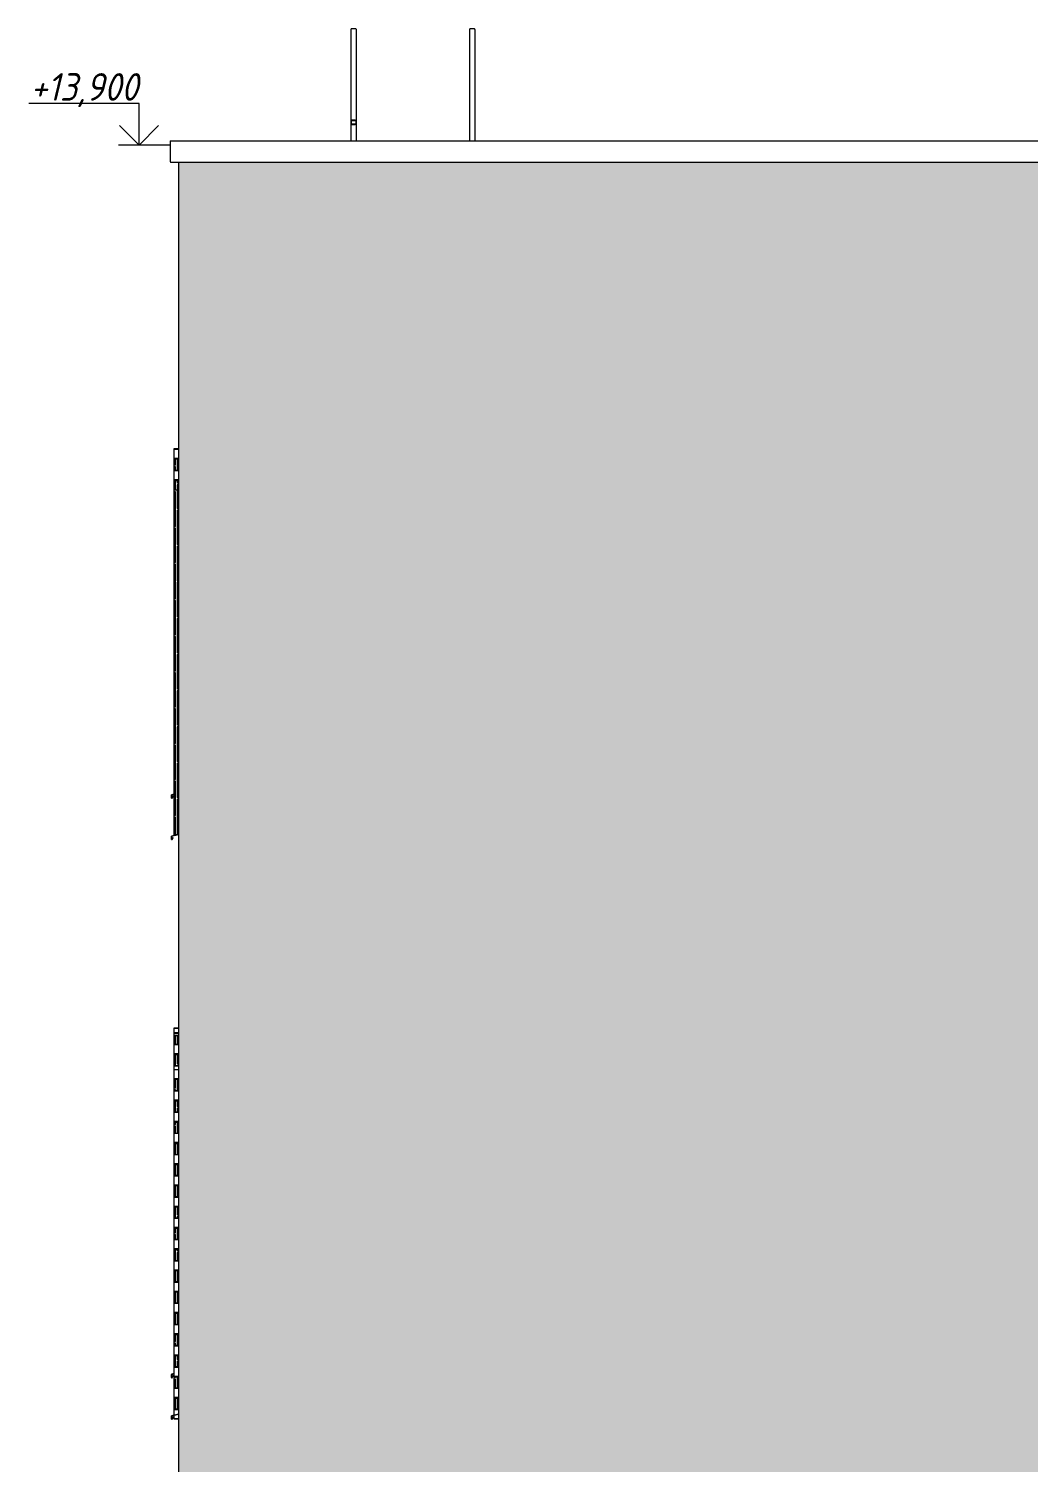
# Model space of a CAD drawing. Header units: millimetres. Extents: x -2128 to 116635, y -18248 to 18481.
# Drawn here: x -1435 to 5810, y 4353 to 14743 of the extents above; entities that cross this region are included whole.
import ezdxf

# ---------------------------------------------------------------- set-up
doc = ezdxf.new("R2010")
doc.units = ezdxf.units.MM
for name, color, linetype, lineweight in [('A-DETL-1', 7, 'Continuous', 5), ('A-GENM', 7, 'Continuous', 9), ('A-GLAZ', 7, 'Continuous', 9), ('A-GLAZ-1', 7, 'Continuous', 5), ('A-WALL', 7, 'Continuous', 5), ('A-WALL-PATT', 7, 'Continuous', 5), ('G-ANNO-DIMS', 7, 'Continuous', 9), ('G-ANNO-DIMS-1', 7, 'Continuous', 20), ('I-WALL', 7, 'Continuous', 5)]:
    doc.layers.add(name, color=color, linetype=linetype, lineweight=lineweight)
doc.styles.add('ISOCPEUR_I_1', font='isocpeui.ttf', dxfattribs={"width": 0.9, "height": 200})
pattern_1 = [(180, (-1188.5, 8458.23), (-2e-14, -154), [125, -137]), (90, (-1188.5, 8393.23), (-262, 2e-14), [65, -89]), (180, (-1188.5, 8393.23), (-2e-14, -154), [125, -137]), (90, (-1176.5, 8393.23), (-262, 2e-14), [65, -89]), (180, (-1051.5, 8393.23), (-2e-14, -154), [125, -137]), (180, (-1051.5, 8458.23), (-2e-14, -154), [125, -137]), (90, (-1307.5, 8470.23), (-262, 2e-14), [65, -89]), (90, (-1057.5, 8470.23), (-262, 2e-14), [65, -89]), (0, (-1307.5, 8470.23), (0, -154), [250, -12]), (0, (-1307.5, 8535.23), (0, -154), [250, -12])]
pattern_2 = [(180, (-1191, 4223.23), (-2e-14, -154), [125, -137]), (90, (-1191, 4158.23), (-262, 2e-14), [65, -89]), (180, (-1191, 4158.23), (-2e-14, -154), [125, -137]), (90, (-1179, 4158.23), (-262, 2e-14), [65, -89]), (180, (-1054, 4158.23), (-2e-14, -154), [125, -137]), (180, (-1054, 4223.23), (-2e-14, -154), [125, -137]), (90, (-1310, 4235.23), (-262, 2e-14), [65, -89]), (90, (-1060, 4235.23), (-262, 2e-14), [65, -89]), (0, (-1310, 4235.23), (0, -154), [250, -12]), (0, (-1310, 4300.23), (0, -154), [250, -12])]
pattern_3 = [(180, (-1380.72, 4271.04), (-2e-14, -154), [125, -137]), (90, (-1380.72, 4206.04), (-262, 2e-14), [65, -89]), (180, (-1380.72, 4206.04), (-2e-14, -154), [125, -137]), (90, (-1368.72, 4206.04), (-262, 2e-14), [65, -89]), (180, (-1243.72, 4206.04), (-2e-14, -154), [125, -137]), (180, (-1243.72, 4271.04), (-2e-14, -154), [125, -137]), (90, (-1499.72, 4283.04), (-262, 2e-14), [65, -89]), (90, (-1249.72, 4283.04), (-262, 2e-14), [65, -89]), (0, (-1499.72, 4283.04), (0, -154), [250, -12]), (0, (-1499.72, 4348.04), (0, -154), [250, -12])]

# ---------------------------------------------------------------- blocks, each defined once
blk = doc.blocks.new('парапет4 - парапет-20644611-АР2_Фасад А-___')
at = {"layer": 'A-GENM'}
for p, q in [((-410, 13930), (21710, 13930)), ((-410, 13930), (-410, 13783)), ((-403, 13776), (21703, 13776))]:
    blk.add_line(p, q, dxfattribs=at)
blk.add_open_spline([(-410, 13783), (-410, 13782), (-410, 13781), (-409, 13780), (-409, 13779), (-408, 13778), (-408, 13778), (-407, 13777), (-406, 13777), (-406, 13776), (-405, 13776), (-404, 13776), (-403, 13776), (-402, 13776), (-402, 13776)], degree=3, knots=[0, 0, 0, 0, 0.1111111, 0.2222222, 0.2777778, 0.3333333, 0.3888889, 0.4444444, 0.5, 0.5555556, 0.6111111, 0.6666667, 0.7222222, 0.7777778, 0.7777778, 0.7777778, 0.7777778], dxfattribs=at)
blk.add_open_spline([(-404, 13776), (-404, 13776), (-403, 13776), (-402, 13776), (-402, 13776)], degree=3, dxfattribs=at)
blk = doc.blocks.new('ОП_Труба - ОП_Труба 40x40x4_Угловая-30591808-АР2_Фасад А-___')
at = {"layer": 'A-GENM'}
for p, q in [((900, 14055), (900, 13930)), ((940, 13930), (940, 14055))]:
    blk.add_line(p, q, dxfattribs=at)
blk = doc.blocks.new('ОП_Поручень_Наклонный - ОП_Поручень_Наклонный-30591813-АР2_Фасад А-___')
at = {"layer": 'A-GENM'}
for p, q in [((900, 14735), (900, 14074)), ((932, 14743), (908, 14743)), ((940, 14074), (940, 14735)), ((900, 14074), (900, 14055)), ((904, 14055), (904, 14074)), ((932, 14080), (908, 14080)), ((908, 14077), (932, 14077)), ((932, 14052), (908, 14052)), ((908, 14049), (932, 14049)), ((936, 14074), (936, 14055)), ((940, 14055), (940, 14074))]:
    blk.add_line(p, q, dxfattribs=at)
at = {"layer": 'A-GENM', "flags": 128}
for points in [[(908, 14743), (906, 14743), (905, 14743), (903, 14742), (902, 14740), (901, 14739), (900, 14737), (900, 14735)], [(940, 14735), (940, 14737), (939, 14739), (938, 14740), (937, 14742), (935, 14743), (934, 14743), (932, 14743)]]:
    blk.add_lwpolyline(points, dxfattribs=at)
at = {"layer": 'A-GENM'}
for centre, major_axis, start_param, end_param in [((908, 14074), (8, 0), 1.570796, 3.141593), ((908, 14055), (8, 0), 3.141593, 4.712389), ((908, 14074), (4, 0), 1.570796, 3.141593), ((908, 14055), (4, 0), 3.141593, 4.712389), ((932, 14074), (8, 0), 0, 1.570796), ((932, 14074), (4, 0), 0, 1.570796), ((932, 14055), (8, 0), 4.712389, 6.283185), ((932, 14055), (4, 0), 4.712389, 6.283185)]:
    blk.add_ellipse(centre, major_axis=major_axis, ratio=0.788418, start_param=start_param, end_param=end_param, dxfattribs=at)
blk = doc.blocks.new('WNW_Отлив - Отлив_металлический-V22-АР2_Фасад А-___')
at = {"layer": 'A-GLAZ-1'}
for p, q in [((-380, 9196), (-400, 9191)), ((-400, 9191), (-400, 9166)), ((-400, 9166), (-394, 9166)), ((-399, 9190), (-380, 9195)), ((-399, 9167), (-399, 9190)), ((-395, 9167), (-399, 9167)), ((-390, 9180), (-395, 9167)), ((-394, 9166), (-389, 9180)), ((-389, 9180), (-390, 9180))]:
    blk.add_line(p, q, dxfattribs=at)
blk = doc.blocks.new('WNW_Отлив - Отлив_металлический-33828280-АР2_Фасад А-___')
at = {"layer": 'A-GLAZ-1'}
for p, q in [((-350, 8903), (-400, 8891)), ((-400, 8891), (-400, 8866)), ((-400, 8866), (-394, 8866)), ((-399, 8890), (-350, 8902)), ((-399, 8867), (-399, 8890)), ((-395, 8867), (-399, 8867)), ((-390, 8880), (-395, 8867)), ((-394, 8866), (-389, 8880)), ((-389, 8880), (-390, 8880))]:
    blk.add_line(p, q, dxfattribs=at)
blk = doc.blocks.new('WNW_Отлив - Отлив_металлический-V23-АР2_Фасад А-___')
at = {"layer": 'A-GLAZ-1'}
for p, q in [((-350, 4703), (-400, 4691)), ((-400, 4691), (-400, 4666)), ((-399, 4690), (-350, 4702)), ((-399, 4667), (-399, 4690)), ((-390, 4680), (-395, 4667)), ((-394, 4666), (-389, 4680)), ((-389, 4680), (-390, 4680)), ((-400, 4666), (-394, 4666)), ((-395, 4667), (-399, 4667))]:
    blk.add_line(p, q, dxfattribs=at)
blk = doc.blocks.new('Высотные отметки - Стрелка_Верх-17668718-АР2_Фасад А-___')
at = {"layer": 'G-ANNO-DIMS'}
for p, q in [((-1328, 300), (-2128, 300)), ((-1328, 0), (-1328, 300)), ((-1177, 0), (-1477, 0))]:
    blk.add_line(p, q, dxfattribs=at)
at = {"layer": 'G-ANNO-DIMS-1'}
for q in [(-1470, 141), (-1187, 141)]:
    blk.add_line((-1328, 0), q, dxfattribs=at)

msp = doc.modelspace()

# ---------------------------------------------------------------- hatches: boundary and pattern name
at = {"layer": 'A-WALL-PATT'}
h = msp.add_hatch(dxfattribs=at)
h.set_pattern_fill('FP_6', color=256, style=0, pattern_type=2)
h.set_pattern_definition([(180, (21650, 8471), (-2e-14, -154), [125, -137]), (90, (21650, 8406), (-262, 2e-14), [65, -89]), (180, (21650, 8406), (-2e-14, -154), [125, -137]), (90, (21662, 8406), (-262, 2e-14), [65, -89]), (180, (21787, 8406), (-2e-14, -154), [125, -137]), (180, (21787, 8471), (-2e-14, -154), [125, -137]), (90, (21531, 8483), (-262, 2e-14), [65, -89]), (90, (21781, 8483), (-262, 2e-14), [65, -89]), (0, (21531, 8483), (0, -154), [250, -12]), (0, (21531, 8548), (0, -154), [250, -12])])
h.paths.add_polyline_path([(-350, 8400), (21400, 8400), (21400, 13776), (-350, 13774.9), (-350, 8562.8)], flags=0)
h.paths.add_polyline_path([(8010, 8866), (7720, 8867), (7720, 11400), (13120, 11400), (13120, 8866), (10820, 8867), (10820, 8900), (8620, 8900), (8620, 8866), (8485.8, 8866)], flags=0)
h = msp.add_hatch(dxfattribs=at)
h.set_pattern_fill('FP_21', color=256, style=0, pattern_type=2)
h.set_pattern_definition(pattern_1)
h.paths.add_polyline_path([(-380, 11623), (-350, 11623), (-350, 11700), (-380, 11700)], flags=0)
h = msp.add_hatch(dxfattribs=at)
h.set_pattern_fill('FP_20', color=256, style=0, pattern_type=2)
h.set_pattern_definition([(270, (1488.88, 11175.68), (154, 9e-15), [125, -137]), (180, (1553.88, 11175.68), (-3e-14, -262), [65, -89]), (270, (1553.88, 11175.68), (154, 9e-15), [125, -137]), (180, (1553.88, 11187.68), (-3e-14, -262), [65, -89]), (270, (1553.88, 11312.68), (154, 9e-15), [125, -137]), (270, (1488.88, 11312.68), (154, 9e-15), [125, -137]), (180, (1476.88, 11056.68), (-3e-14, -262), [65, -89]), (180, (1476.88, 11306.68), (-3e-14, -262), [65, -89]), (90, (1476.88, 11056.68), (154, -9e-15), [250, -12]), (90, (1411.88, 11056.68), (154, -9e-15), [250, -12])])
h.paths.add_polyline_path([(-380, 11401), (-350, 11401), (-350, 11466.1), (-380, 11466.1)], flags=0)
h.paths.add_polyline_path([(-380, 11543.1), (-350, 11543.1), (-350, 11623), (-380, 11623)], flags=0)
h = msp.add_hatch(dxfattribs=at)
h.set_pattern_fill('FP_21', color=256, style=0, pattern_type=2)
h.set_pattern_definition(pattern_1)
h.paths.add_polyline_path([(-380, 11466.1), (-350, 11466.1), (-350, 11543.1), (-380, 11543.1)], flags=0)
h = msp.add_hatch(dxfattribs=at)
h.set_pattern_fill('FP_27', color=256, style=0, pattern_type=2)
h.set_pattern_definition([(270, (1488.88, 10730.68), (154, 9e-15), [125, -137]), (180, (1553.88, 10730.68), (-3e-14, -262), [65, -89]), (270, (1553.88, 10730.68), (154, 9e-15), [125, -137]), (180, (1553.88, 10742.68), (-3e-14, -262), [65, -89]), (270, (1553.88, 10867.68), (154, 9e-15), [125, -137]), (270, (1488.88, 10867.68), (154, 9e-15), [125, -137]), (180, (1476.88, 10611.68), (-3e-14, -262), [65, -89]), (180, (1476.88, 10861.68), (-3e-14, -262), [65, -89]), (90, (1476.88, 10611.68), (154, -9e-15), [250, -12]), (90, (1411.88, 10611.68), (154, -9e-15), [250, -12])])
h.paths.add_polyline_path([(-350, 8900), (-350, 8901.5), (-356.6, 8900)], flags=0)
h.paths.add_polyline_path([(-380, 8900), (-361, 8900), (-350, 8902.5), (-350, 11401), (-380, 11401), (-380, 8960)], flags=0)
h = msp.add_hatch(dxfattribs=at)
h.set_pattern_fill('FP_3', color=256, style=0, pattern_type=2)
h.set_pattern_definition([(180, (21650, 4228.5), (-2e-14, -154), [125, -137]), (90, (21650, 4163.5), (-262, 2e-14), [65, -89]), (180, (21650, 4163.5), (-2e-14, -154), [125, -137]), (90, (21662, 4163.5), (-262, 2e-14), [65, -89]), (180, (21787, 4163.5), (-2e-14, -154), [125, -137]), (180, (21787, 4228.5), (-2e-14, -154), [125, -137]), (90, (21531, 4240.5), (-262, 2e-14), [65, -89]), (90, (21781, 4240.5), (-262, 2e-14), [65, -89]), (0, (21531, 4240.5), (0, -154), [250, -12]), (0, (21531, 4305.5), (0, -154), [250, -12])])
h.paths.add_polyline_path([(-350, 4200), (21400, 4200), (21400, 8400), (-350, 8400), (-350, 4584.5)], flags=0)
h.paths.add_polyline_path([(12220, 4666), (12220, 4700), (10020, 4700), (10020, 4666), (7720, 4667), (7720, 7200), (13120, 7200), (13120, 4666), (12844.2, 4666)], flags=0)
h = msp.add_hatch(dxfattribs=at)
h.set_pattern_fill('FP_18', color=256, style=0, pattern_type=2)
h.set_pattern_definition([(270, (1488.88, 6967.63), (154, 9e-15), [125, -137]), (180, (1553.88, 6967.63), (-3e-14, -262), [65, -89]), (270, (1553.88, 6967.63), (154, 9e-15), [125, -137]), (180, (1553.88, 6979.63), (-3e-14, -262), [65, -89]), (270, (1553.88, 7104.63), (154, 9e-15), [125, -137]), (270, (1488.88, 7104.63), (154, 9e-15), [125, -137]), (180, (1476.88, 6848.63), (-3e-14, -262), [65, -89]), (180, (1476.88, 7098.63), (-3e-14, -262), [65, -89]), (90, (1476.88, 6848.63), (154, -9e-15), [250, -12]), (90, (1411.88, 6848.63), (154, -9e-15), [250, -12])])
h.paths.add_polyline_path([(-380, 7229.6), (-350, 7229.6), (-350, 7306.6), (-380, 7306.6)], flags=0)
h.paths.add_polyline_path([(-350, 7383.6), (-350, 7445), (-380, 7445), (-380, 7383.6)], flags=0)
h.paths.add_polyline_path([(-380, 7500), (-350, 7500), (-350, 7502.9), (-380, 7502.9)], flags=0)
h = msp.add_hatch(dxfattribs=at)
h.set_pattern_fill('FP_22', color=256, style=0, pattern_type=2)
h.set_pattern_definition(pattern_2)
h.paths.add_polyline_path([(-380, 7445), (-350, 7445), (-350, 7500), (-380, 7500)], flags=0)
h = msp.add_hatch(dxfattribs=at)
h.set_pattern_fill('FP_22', color=256, style=0, pattern_type=2)
h.set_pattern_definition(pattern_2)
h.paths.add_polyline_path([(-380, 7306.6), (-350, 7306.6), (-350, 7383.6), (-380, 7383.6)], flags=0)
h = msp.add_hatch(dxfattribs=at)
h.set_pattern_fill('FP_22', color=256, style=0, pattern_type=2)
h.set_pattern_definition(pattern_2)
h.paths.add_polyline_path([(-350, 7200), (-350, 7229.6), (-380, 7229.6), (-380, 7200)], flags=0)
h = msp.add_hatch(dxfattribs=at)
h.set_pattern_fill('FP_24', color=256, style=0, pattern_type=2)
h.set_pattern_definition(pattern_3)
h.paths.add_polyline_path([(-350, 7127), (-350, 7200), (-380, 7200), (-380, 7127)], flags=0)
h = msp.add_hatch(dxfattribs=at)
h.set_pattern_fill('FP_26', color=256, style=0, pattern_type=2)
h.set_pattern_definition([(270, (1488.88, 6920.68), (154, 9e-15), [125, -137]), (180, (1553.88, 6920.68), (-3e-14, -262), [65, -89]), (270, (1553.88, 6920.68), (154, 9e-15), [125, -137]), (180, (1553.88, 6932.68), (-3e-14, -262), [65, -89]), (270, (1553.88, 7057.68), (154, 9e-15), [125, -137]), (270, (1488.88, 7057.68), (154, 9e-15), [125, -137]), (180, (1476.88, 6801.68), (-3e-14, -262), [65, -89]), (180, (1476.88, 7051.68), (-3e-14, -262), [65, -89]), (90, (1476.88, 6801.68), (154, -9e-15), [250, -12]), (90, (1411.88, 6801.68), (154, -9e-15), [250, -12])])
h.paths.add_polyline_path([(-380, 4740.4), (-350, 4740.4), (-350, 4816.1), (-380, 4816.1), (-380, 4760)], flags=0)
h.paths.add_polyline_path([(-350, 4893.1), (-350, 4970), (-380, 4970), (-380, 4893.1)], flags=0)
h.paths.add_polyline_path([(-380, 5047), (-350, 5047), (-350, 5124.5), (-380, 5124.5)], flags=0)
h.paths.add_polyline_path([(-380, 5201.5), (-350, 5201.5), (-350, 5278), (-380, 5278)], flags=0)
h.paths.add_polyline_path([(-380, 5355), (-350, 5355), (-350, 5431.8), (-380, 5431.8), (-380, 5380.1)], flags=0)
h.paths.add_polyline_path([(-350, 5508.8), (-350, 5585.9), (-380, 5585.9), (-380, 5508.8)], flags=0)
h.paths.add_polyline_path([(-380, 5662.9), (-350, 5662.9), (-350, 5739.9), (-380, 5739.9)], flags=0)
h.paths.add_polyline_path([(-380, 5816.9), (-350, 5816.9), (-350, 5894.1), (-380, 5894.1)], flags=0)
h.paths.add_polyline_path([(-350, 5971.1), (-350, 6047.5), (-380, 6047.5), (-380, 5971.1)], flags=0)
h.paths.add_polyline_path([(-380, 6124.5), (-350, 6124.5), (-350, 6202.1), (-380, 6202.1)], flags=0)
h.paths.add_polyline_path([(-380, 6279.1), (-350, 6279.1), (-350, 6356.1), (-380, 6356.1)], flags=0)
h.paths.add_polyline_path([(-350, 6433.1), (-350, 6508.1), (-380, 6508.1), (-380, 6433.1)], flags=0)
h.paths.add_polyline_path([(-380, 6585.1), (-350, 6585.1), (-350, 6662.1), (-380, 6662.1)], flags=0)
h.paths.add_polyline_path([(-350, 6739.1), (-350, 6816.1), (-380, 6816.1), (-380, 6739.1)], flags=0)
h.paths.add_polyline_path([(-350, 6893.1), (-350, 6970.1), (-380, 6970.1), (-380, 6893.1)], flags=0)
h.paths.add_polyline_path([(-350, 7047.1), (-350, 7127), (-380, 7127), (-380, 7047.1)], flags=0)
h = msp.add_hatch(dxfattribs=at)
h.set_pattern_fill('FP_24', color=256, style=0, pattern_type=2)
h.set_pattern_definition(pattern_3)
h.paths.add_polyline_path([(-380, 6970.1), (-350, 6970.1), (-350, 7047.1), (-380, 7047.1), (-380, 6971.5)], flags=0)
h = msp.add_hatch(dxfattribs=at)
h.set_pattern_fill('FP_24', color=256, style=0, pattern_type=2)
h.set_pattern_definition(pattern_3)
h.paths.add_polyline_path([(-380, 6816.1), (-350, 6816.1), (-350, 6893.1), (-380, 6893.1)], flags=0)
h = msp.add_hatch(dxfattribs=at)
h.set_pattern_fill('FP_24', color=256, style=0, pattern_type=2)
h.set_pattern_definition(pattern_3)
h.paths.add_polyline_path([(-380, 6662.1), (-350, 6662.1), (-350, 6739.1), (-380, 6739.1)], flags=0)
h = msp.add_hatch(dxfattribs=at)
h.set_pattern_fill('FP_24', color=256, style=0, pattern_type=2)
h.set_pattern_definition(pattern_3)
h.paths.add_polyline_path([(-380, 6508.1), (-350, 6508.1), (-350, 6585.1), (-380, 6585.1)], flags=0)
h = msp.add_hatch(dxfattribs=at)
h.set_pattern_fill('FP_24', color=256, style=0, pattern_type=2)
h.set_pattern_definition(pattern_3)
h.paths.add_polyline_path([(-380, 6356.1), (-350, 6356.1), (-350, 6433.1), (-380, 6433.1)], flags=0)
h = msp.add_hatch(dxfattribs=at)
h.set_pattern_fill('FP_24', color=256, style=0, pattern_type=2)
h.set_pattern_definition(pattern_3)
h.paths.add_polyline_path([(-380, 6202.1), (-350, 6202.1), (-350, 6279.1), (-380, 6279.1)], flags=0)
h = msp.add_hatch(dxfattribs=at)
h.set_pattern_fill('FP_24', color=256, style=0, pattern_type=2)
h.set_pattern_definition(pattern_3)
h.paths.add_polyline_path([(-380, 6047.5), (-350, 6047.5), (-350, 6124.5), (-380, 6124.5)], flags=0)
h = msp.add_hatch(dxfattribs=at)
h.set_pattern_fill('FP_24', color=256, style=0, pattern_type=2)
h.set_pattern_definition(pattern_3)
h.paths.add_polyline_path([(-380, 5894.1), (-350, 5894.1), (-350, 5971.1), (-380, 5971.1)], flags=0)
h = msp.add_hatch(dxfattribs=at)
h.set_pattern_fill('FP_24', color=256, style=0, pattern_type=2)
h.set_pattern_definition(pattern_3)
h.paths.add_polyline_path([(-380, 5739.9), (-350, 5739.9), (-350, 5816.9), (-380, 5816.9)], flags=0)
h = msp.add_hatch(dxfattribs=at)
h.set_pattern_fill('FP_24', color=256, style=0, pattern_type=2)
h.set_pattern_definition(pattern_3)
h.paths.add_polyline_path([(-380, 5585.9), (-350, 5585.9), (-350, 5662.9), (-380, 5662.9)], flags=0)
h = msp.add_hatch(dxfattribs=at)
h.set_pattern_fill('FP_24', color=256, style=0, pattern_type=2)
h.set_pattern_definition(pattern_3)
h.paths.add_polyline_path([(-380, 5431.8), (-350, 5431.8), (-350, 5508.8), (-380, 5508.8)], flags=0)
h = msp.add_hatch(dxfattribs=at)
h.set_pattern_fill('FP_24', color=256, style=0, pattern_type=2)
h.set_pattern_definition(pattern_3)
h.paths.add_polyline_path([(-380, 5278), (-350, 5278), (-350, 5355), (-380, 5355)], flags=0)
h = msp.add_hatch(dxfattribs=at)
h.set_pattern_fill('FP_24', color=256, style=0, pattern_type=2)
h.set_pattern_definition(pattern_3)
h.paths.add_polyline_path([(-380, 5124.5), (-350, 5124.5), (-350, 5201.5), (-380, 5201.5)], flags=0)
h = msp.add_hatch(dxfattribs=at)
h.set_pattern_fill('FP_24', color=256, style=0, pattern_type=2)
h.set_pattern_definition(pattern_3)
h.paths.add_polyline_path([(-380, 4970), (-350, 4970), (-350, 5047), (-380, 5047)], flags=0)
h = msp.add_hatch(dxfattribs=at)
h.set_pattern_fill('FP_24', color=256, style=0, pattern_type=2)
h.set_pattern_definition(pattern_3)
h.paths.add_polyline_path([(-380, 4816.1), (-350, 4816.1), (-350, 4893.1), (-380, 4893.1)], flags=0)
h = msp.add_hatch(dxfattribs=at)
h.set_pattern_fill('FP_24', color=256, style=0, pattern_type=2)
h.set_pattern_definition(pattern_3)
h.paths.add_polyline_path([(-380, 4666), (-350, 4666), (-350, 4701.5), (-380, 4694.6), (-380, 4690.2)], flags=0)
h.paths.add_polyline_path([(-380, 4695.6), (-350, 4702.5), (-350, 4740.4), (-380, 4740.4)], flags=0)

# ---------------------------------------------------------------- linework, layer by layer
at = {"layer": 'A-DETL-1'}
msp.add_line((-410, 13900), (-460, 13900), dxfattribs=at)
at = {"layer": 'A-GENM'}
for p, q in [((1760, 14735.4), (1760, 13930)), ((1792, 14743.4), (1768, 14743.4)), ((1800, 13930), (1800, 14735.4))]:
    msp.add_line(p, q, dxfattribs=at)
at = {"layer": 'A-GENM', "flags": 128}
for points in [[(1768, 14743.4), (1766.2, 14743.2), (1764.5, 14742.6), (1763, 14741.7), (1761.7, 14740.4), (1760.8, 14738.9), (1760.2, 14737.2), (1760, 14735.4)], [(1800, 14735.4), (1799.8, 14737.2), (1799.2, 14738.9), (1798.3, 14740.4), (1797, 14741.7), (1795.5, 14742.6), (1793.8, 14743.2), (1792, 14743.4)]]:
    msp.add_lwpolyline(points, dxfattribs=at)
at = {"layer": 'A-WALL'}
msp.add_line((-350, 13776), (-350, -92), dxfattribs=at)
at = {"layer": 'G-ANNO-DIMS'}
msp.add_line((-410, 13900), (-635.1, 13900), dxfattribs=at)
at = {"layer": 'I-WALL'}
for p, q in [((-380, 11623), (-380, 11700)), ((-380, 11700), (-350, 11700)), ((-380, 11543.1), (-380, 11623)), ((-350, 11623), (-380, 11623)), ((-380, 11466.1), (-380, 11543.1)), ((-380, 11543.1), (-350, 11543.1)), ((-380, 11401), (-380, 11466.1)), ((-350, 11466.1), (-380, 11466.1)), ((-380, 8900), (-380, 11401)), ((-380, 11401), (-350, 11401)), ((-361, 8900), (-380, 8900)), ((-350, 8900), (-356.6, 8900)), ((-380, 7500), (-380, 7502.9)), ((-380, 7502.9), (-350, 7502.9)), ((-380, 7445), (-380, 7500)), ((-380, 7500), (-350, 7500)), ((-380, 7383.6), (-380, 7445)), ((-350, 7445), (-380, 7445)), ((-380, 7306.6), (-380, 7383.6)), ((-380, 7383.6), (-350, 7383.6)), ((-380, 7229.6), (-380, 7306.6)), ((-350, 7306.6), (-380, 7306.6)), ((-380, 7200), (-380, 7229.6)), ((-380, 7229.6), (-350, 7229.6)), ((-380, 5739.9), (-380, 7200)), ((-380, 7200), (-350, 7200)), ((-350, 7127), (-380, 7127)), ((-380, 7047.1), (-350, 7047.1)), ((-350, 6970.1), (-380, 6970.1)), ((-380, 6893.1), (-350, 6893.1)), ((-350, 6816.1), (-380, 6816.1)), ((-380, 6739.1), (-350, 6739.1)), ((-350, 6662.1), (-380, 6662.1)), ((-380, 6585.1), (-350, 6585.1)), ((-350, 6508.1), (-380, 6508.1)), ((-380, 6433.1), (-350, 6433.1)), ((-350, 6356.1), (-380, 6356.1)), ((-380, 6279.1), (-350, 6279.1)), ((-350, 6202.1), (-380, 6202.1)), ((-380, 6124.5), (-350, 6124.5)), ((-350, 6047.5), (-380, 6047.5)), ((-380, 5971.1), (-350, 5971.1)), ((-350, 5894.1), (-380, 5894.1)), ((-380, 5816.9), (-350, 5816.9)), ((-380, 4970), (-380, 5739.9)), ((-350, 5739.9), (-380, 5739.9)), ((-380, 5662.9), (-350, 5662.9)), ((-350, 5585.9), (-380, 5585.9)), ((-380, 5508.8), (-350, 5508.8)), ((-350, 5431.8), (-380, 5431.8)), ((-380, 5355), (-350, 5355)), ((-350, 5278), (-380, 5278)), ((-380, 5201.5), (-350, 5201.5)), ((-350, 5124.5), (-380, 5124.5)), ((-380, 5047), (-350, 5047)), ((-380, 4695.6), (-380, 4970)), ((-350, 4970), (-380, 4970)), ((-380, 4893.1), (-350, 4893.1)), ((-350, 4816.1), (-380, 4816.1)), ((-380, 4740.4), (-350, 4740.4)), ((-380, 4666), (-380, 4694.7)), ((-350, 4666), (-380, 4666))]:
    msp.add_line(p, q, dxfattribs=at)

# ---------------------------------------------------------------- block references
at = {"layer": 'A-GENM'}
for name in ['ОП_Поручень_Наклонный - ОП_Поручень_Наклонный-30591813-АР2_Фасад А-___', 'ОП_Труба - ОП_Труба 40x40x4_Угловая-30591808-АР2_Фасад А-___', 'парапет4 - парапет-20644611-АР2_Фасад А-___']:
    msp.add_blockref(name, (0, 0), dxfattribs=at)
at = {"layer": 'A-GLAZ'}
for name, p in [('WNW_Отлив - Отлив_металлический-V22-АР2_Фасад А-___', (0, 0)), ('WNW_Отлив - Отлив_металлический-33828280-АР2_Фасад А-___', (0, 0)), ('WNW_Отлив - Отлив_металлический-V22-АР2_Фасад А-___', (0, -4200)), ('WNW_Отлив - Отлив_металлический-V23-АР2_Фасад А-___', (0, 0))]:
    msp.add_blockref(name, p, dxfattribs=at)
at = {"layer": 'G-ANNO-DIMS'}
msp.add_blockref('Высотные отметки - Стрелка_Верх-17668718-АР2_Фасад А-___', (693.1, 13900), dxfattribs=at)

# ---------------------------------------------------------------- texts
at = {"layer": 'G-ANNO-DIMS', "insert": (-1421.5, 14421.3), "char_height": 200, "width": 951.33, "attachment_point": 1, "line_spacing_factor": 1.149209, "style": 'ISOCPEUR_I_1'}
msp.add_mtext('+13,900', dxfattribs=at)

doc.saveas('drawing.dxf')
